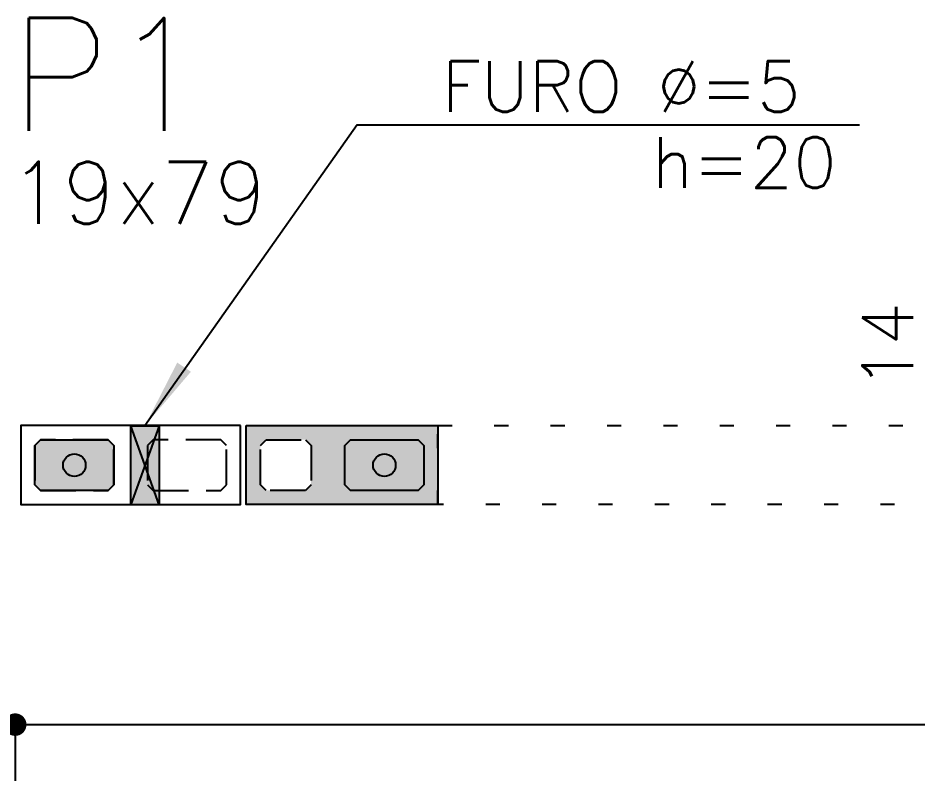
# Model space of a CAD drawing. Extents: x -14651 to 4579, y -10691 to -1290.
# Drawn here: x 874 to 1033.5, y -9562.7 to -9427.3 of the extents above; entities that cross this region are included whole.
import ezdxf

# ---------------------------------------------------------------- set-up
doc = ezdxf.new("R2010")
doc.units = 0
doc.header["$LTSCALE"] = 25
doc.linetypes.add('DASHED2', pattern=[0.375, 0.25, -0.125])
doc.linetypes.add('ESTILO_TQS_0002', pattern=[0.4, 0.1, -0.3])
for name, color, linetype in [('213', 252, 'Continuous'), ('241', 2, 'Continuous'), ('248', 100, 'Continuous'), ('Arranque', 14, 'Continuous'), ('COTA', 1, 'Continuous'), ('FERRO', 5, 'Continuous'), ('H2', 252, 'Continuous'), ('Linha_fina', 1, 'Continuous'), ('P-D', 2, 'Continuous'), ('Pena_1', 1, 'Continuous'), ('Pena_2', 2, 'Continuous'), ('PIL-N', 4, 'Continuous'), ('PORTA', 3, 'ESTILO_TQS_0002'), ('T1', 2, 'Continuous'), ('VIGA', 3, 'Continuous')]:
    doc.layers.add(name, color=color, linetype=linetype)
doc.styles.add('COTA', font='romans.shx')
doc.styles.get("Standard").update_dxf_attribs({"font": 'romans.shx'})
doc.styles.add('Texto1', font='romans.shx', dxfattribs={"height": 9})
doc.dimstyles.new('forma', dxfattribs={"dimscale": 5, "dimtxt": 1.8, "dimasz": 0.8, "dimexe": 2, "dimexo": 1, "dimgap": 1, "dimtad": 1, "dimdec": 1, "dimzin": 9, "dimtxsty": 'COTA', "dimblk1": 'DOT', "dimblk2": 'DOT', "dimsah": 1, "dimcen": 0, "dimdle": 1, "dimclrd": 256, "dimclre": 256, "dimclrt": 2, "dimadec": 0, "dimazin": 0, "dimtfac": 1, "dimtdec": 0, "dimtmove": 0, "dimatfit": 3, "dimfxl": 1, "dimtolj": 1, "dimtzin": 0, "dimarcsym": 0})

# ---------------------------------------------------------------- blocks, each defined once
blk = doc.blocks.new('P3515')
at = {"layer": '248'}
h = blk.add_hatch(color=100, dxfattribs=at)
h.paths.add_polyline_path([(17, 7), (-17, 7), (-17, -7), (17, -7)])
h.paths.add_polyline_path([(-5.5, -3.5), (-6.5, -4.5), (-13.5, -4.5), (-14.5, -3.5), (-14.5, 3.5), (-13.5, 4.5), (-6.5, 4.5), (-5.5, 3.5)], flags=16)
h.paths.add_polyline_path([(0.5, 3.5), (1.5, 4.5), (13.5, 4.5), (14.5, 3.5), (14.5, -3.5), (13.5, -4.5), (1.5, -4.5), (0.5, -3.5)], flags=16)
blk.add_lwpolyline([(-17, -7), (17, -7), (17, 7), (-17, 7), (-17, -7)])
at = {"color": 1, "linetype": 'DASHED2'}
for points in [[(-14.5, -3.5), (-13.5, -4.5), (-6.5, -4.5), (-5.5, -3.5), (-5.5, 3.5), (-6.5, 4.5), (-13.5, 4.5), (-14.5, 3.5), (-14.5, -3.5)], [(0.5, -3.5), (1.5, -4.5), (13.5, -4.5), (14.5, -3.5), (14.5, 3.5), (13.5, 4.5), (1.5, 4.5), (0.5, 3.5), (0.5, -3.5)]]:
    blk.add_lwpolyline(points, dxfattribs=at)
blk = doc.blocks.new('P4015', base_point=(5842102.11612, -8124149.02973))
blk.add_lwpolyline([(5842082.61612, -8124156.02973), (5842121.61612, -8124156.02973), (5842121.61612, -8124142.02973), (5842082.61612, -8124142.02973), (5842082.61612, -8124156.02973)])
at = {"color": 1, "linetype": 'DASHED2'}
for points in [[(5842085.11612, -8124152.52973), (5842086.11612, -8124153.52973), (5842098.11612, -8124153.52973), (5842099.11612, -8124152.52973), (5842099.11612, -8124145.52973), (5842098.11612, -8124144.52973), (5842086.11612, -8124144.52973), (5842085.11612, -8124145.52973), (5842085.11612, -8124152.52973)], [(5842105.11612, -8124152.52973), (5842106.11612, -8124153.52973), (5842118.11612, -8124153.52973), (5842119.11612, -8124152.52973), (5842119.11612, -8124145.52973), (5842118.11612, -8124144.52973), (5842106.11612, -8124144.52973), (5842105.11612, -8124145.52973), (5842105.11612, -8124152.52973)]]:
    blk.add_lwpolyline(points, dxfattribs=at)
blk = doc.blocks.new('GR-1409')
at = {"layer": '213'}
h = blk.add_hatch(color=256, dxfattribs=at)
h.paths.add_polyline_path([(-6, 4.5), (-7, 3.5), (-7, -3.5), (-6, -4.5), (6, -4.5), (7, -3.5), (7, 3.5), (6, 4.5)])
h.paths.add_polyline_path([(-2, 0, 1), (2, 0, 1)], flags=16)
at = {"layer": 'Arranque'}
blk.add_hatch(color=256, dxfattribs=at).paths.add_polyline_path([(-2, 0, 1), (2, 0, 1)])
at = {"layer": '213'}
blk.add_lwpolyline([(-7, 3.5), (-6, 4.5), (6, 4.5), (7, 3.5), (7, -3.5), (6, -4.5), (-6, -4.5), (-7, -3.5), (-7, 3.5)], dxfattribs=at)
at = {"layer": 'FERRO', "linetype": 'Continuous'}
blk.add_circle((0, 0), 2, dxfattribs=at)
blk = doc.blocks.new('_Dot')
at = {"color": 0, "linetype": 'ByBlock', "lineweight": -2}
blk.add_line((-0.5, 0), (-1, 0), dxfattribs=at)
at = {"color": 0, "linetype": 'ByBlock', "const_width": 0.5}
blk.add_lwpolyline([(-0.25, 0, 1), (0.25, 0, 1)], format="xyb", close=True, dxfattribs=at)
blk = doc.blocks.new('*D170')
at = {"layer": 'COTA', "lineweight": -2, "transparency": 16777216}
for p, q in [((1037.81, -9497.3), (1037.81, -9473.58)), ((1068.81, -9495.6), (1068.81, -9491.6)), ((1068.81, -9506.6), (1037.81, -9497.3)), ((1044.52, -9499.6), (1078.81, -9499.6)), ((1068.81, -9499.6), (1068.81, -9513.6)), ((1068.81, -9499.6), (1068.81, -9513.6)), ((1063.81, -9513.6), (1058.81, -9513.6)), ((1068.81, -9517.6), (1068.81, -9521.6))]:
    blk.add_line(p, q, dxfattribs=at)
at = {"layer": 'Defpoints', "color": 0, "transparency": 16777216}
for p in [(1039.52, -9499.6), (1068.81, -9513.6), (1068.81, -9513.6)]:
    blk.add_point(p, dxfattribs=at)
at = {"layer": 'COTA', "lineweight": -2, "transparency": 16777216, "xscale": 4, "yscale": 4, "zscale": 4}
for p, rotation in [((1068.81, -9499.6), 270), ((1068.81, -9513.6), 90)]:
    blk.add_blockref('_Dot', p, dxfattribs=dict(at, rotation=rotation))
at = {"layer": 'COTA', "color": 2, "transparency": 16777216, "insert": (1028.31, -9485.44), "char_height": 9, "attachment_point": 5, "rotation": 90, "style": 'COTA'}
blk.add_mtext('\\A1;14 ', dxfattribs=at)
blk = doc.blocks.new('*D247')
at = {"layer": 'COTA', "lineweight": -2, "transparency": 16777216}
for p, q in [((1228.52, -9518.6), (1228.52, -9562.65)), ((873.52, -9550.84), (873.52, -9562.65)), ((877.52, -9552.65), (1224.52, -9552.65))]:
    blk.add_line(p, q, dxfattribs=at)
at = {"layer": 'Defpoints', "color": 0, "transparency": 16777216}
for p in [(1228.52, -9513.6), (873.52, -9545.84), (1228.52, -9552.65)]:
    blk.add_point(p, dxfattribs=at)
at = {"layer": 'COTA', "lineweight": -2, "transparency": 16777216, "xscale": 4, "yscale": 4, "zscale": 4, "rotation": 180}
blk.add_blockref('_Dot', (873.52, -9552.65), dxfattribs=at)
at = {"layer": 'COTA', "lineweight": -2, "transparency": 16777216, "xscale": 4, "yscale": 4, "zscale": 4}
blk.add_blockref('_Dot', (1228.52, -9552.65), dxfattribs=at)
at = {"layer": 'COTA', "color": 2, "transparency": 16777216, "insert": (1051.02, -9543.15), "char_height": 9, "attachment_point": 5, "style": 'COTA'}
blk.add_mtext('\\A1;355 ', dxfattribs=at)
blk = doc.blocks.new('ss')
at = {"layer": 'Linha_fina'}
blk.add_solid([(0, 0), (-2.501, -0.287), (-2.499, 0.296)], dxfattribs=at)
blk = doc.blocks.new('grautes-inferior 1')
at = {"layer": 'H2'}
for points in [[(899.04, -9499.61), (894.04, -9499.61), (896.53, -9506.62)], [(896.53, -9506.62), (894.04, -9499.61), (894.04, -9513.61)], [(899.04, -9499.61), (896.53, -9506.62), (899.04, -9513.65)], [(899.04, -9513.65), (896.53, -9506.62), (894.04, -9513.61), (894.04, -9513.65)]]:
    blk.add_hatch(color=256, dxfattribs=at).paths.add_polyline_path(points)
at = {"layer": 'Linha_fina'}
for q in [(896.54, -9499.61), (1023.34, -9446.2)]:
    blk.add_line((934.21, -9446.2), q, dxfattribs=at)
at = {"layer": 'Pena_2', "ltscale": 0.5}
blk.add_lwpolyline([(894.04, -9499.61), (899.04, -9499.61), (899.04, -9513.65), (894.04, -9513.65)], close=True, dxfattribs=at)
at = {"layer": 'VIGA', "ltscale": 0.5}
for p, q in [((899.04, -9499.61), (894.04, -9513.61)), ((899.04, -9513.65), (894.04, -9499.61))]:
    blk.add_line(p, q, dxfattribs=at)
at = {"layer": 'COTA', "xscale": 4.999999999999998, "yscale": 4.999999999999998, "zscale": 4.999999999999998, "rotation": 236.3440974744763}
blk.add_blockref('ss', (896.54, -9499.61), dxfattribs=at)
at = {"layer": 'T1', "style": 'Texto1'}
for s, p in [('FURO Ø=5', (949.21, -9443.92)), ('h=20', (986.47, -9457.41))]:
    blk.add_text(s, height=9, dxfattribs=at).set_placement(p)

msp = doc.modelspace()

# ---------------------------------------------------------------- linework, layer by layer
at = {"layer": 'PORTA'}
msp.add_lwpolyline([(948.52, -9499.6), (1039.52, -9499.6), (1039.52, -9513.6), (948.52, -9513.6)], close=True, dxfattribs=at)

# ---------------------------------------------------------------- block references
for p in [(884.02, -9506.6), (939.02, -9506.6)]:
    msp.add_blockref('GR-1409', p)
at = {"layer": '241', "rotation": 180}
msp.add_blockref('P4015', (894.02, -9506.6), dxfattribs=at)
at = {"layer": '241', "xscale": -1, "rotation": 180}
msp.add_blockref('P3515', (931.52, -9506.6), dxfattribs=at)
at = {"layer": 'Pena_1'}
msp.add_blockref('grautes-inferior 1', (0, 0), dxfattribs=at)

# ---------------------------------------------------------------- texts
at = {"layer": 'P-D', "linetype": 'Continuous'}
msp.add_text('19x79', height=11, dxfattribs=at).set_placement((872.5, -9463.76))
at = {"layer": 'PIL-N', "linetype": 'Continuous'}
msp.add_text('P1', height=20, dxfattribs=at).set_placement((872.5, -9447.26))

# ---------------------------------------------------------------- dimensions: what is measured, and where the dimension line sits
at = {"layer": 'COTA'}
dim = msp.add_linear_dim(base=(1068.81, -9513.6), p1=(1039.52, -9499.6), p2=(1068.81, -9513.6), angle=90, dimstyle='forma', override={"dimpost": ' ', "dimtmove": 1}, dxfattribs=at)
dim.commit()
dim.dimension.update_dxf_attribs({"geometry": '*D170', "text_midpoint": (1028.31, -9492.3)})
dim = msp.add_linear_dim(base=(1228.52, -9552.65), p1=(873.52, -9545.84), p2=(1228.52, -9513.6), dimstyle='forma', override={"dimpost": ' '}, dxfattribs=at)
dim.commit()
dim.dimension.update_dxf_attribs({"geometry": '*D247', "text_midpoint": (1051.02, -9543.15)})

doc.saveas('drawing.dxf')
